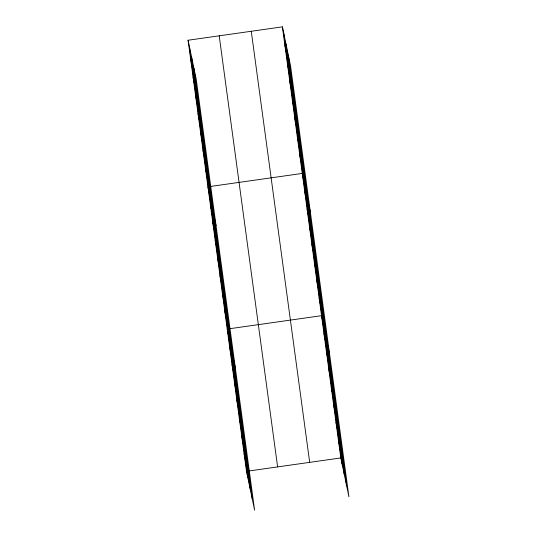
<?xml version="1.0" encoding="UTF-8"?>
<svg xmlns="http://www.w3.org/2000/svg" width="537" height="537" viewBox="0 0 537 537"><rect width="100%" height="100%" fill="white"/><g stroke="black" fill="none" stroke-linecap="round" stroke-linejoin="round"><path stroke-width="0.81" d="M188.078 40.235L196.186 79.06L254.598 510.15L246.483 471.325L188.078 40.235L282.402 26.85L290.517 65.675L348.922 496.765L340.814 457.94L282.402 26.85M210.397 186.46L302.264 173.424L310.373 212.243M229.668 328.718L321.535 315.682L329.644 354.507M248.94 470.976L340.814 457.94M284.885 45.168L286.161 51.27M287.369 63.494L288.644 69.595M289.852 81.812L291.128 87.914M292.336 100.137L293.605 106.232M294.813 118.455L296.088 124.557M297.297 136.781L298.572 142.876M299.78 155.099L301.056 161.201M304.674 191.206L305.949 197.301M307.083 208.987L308.352 215.089M309.493 226.768L310.762 232.87M311.903 244.55L313.172 250.651M314.306 262.338L315.581 268.433M316.716 280.119L317.991 286.214M319.126 297.901L320.401 303.996M323.945 333.464L325.221 339.565M326.355 351.245L327.63 357.347M328.765 369.033L330.04 375.128M331.175 386.815L332.45 392.909M333.584 404.596L334.86 410.698M335.994 422.377L337.27 428.479M338.404 440.159L339.679 446.26M190.561 58.553L191.837 64.655M193.045 76.878L194.32 82.973M195.528 95.197L196.797 101.298M198.005 113.522L199.281 119.617M200.489 131.84L201.764 137.942M202.973 150.165L204.248 156.26M205.456 168.484L206.732 174.585M207.94 186.809L216.049 225.627M210.343 204.59L211.618 210.685M212.753 222.372L214.028 228.473M215.162 240.153L216.438 246.255M217.572 257.935L218.848 264.036M219.982 275.716L221.257 281.818M222.392 293.504L223.667 299.599M224.802 311.285L226.077 317.38M227.211 329.067L235.32 367.892M229.621 346.848L230.897 352.95M232.031 364.63L233.306 370.731M234.441 382.418L235.716 388.513M236.851 400.199L238.119 406.294M239.26 417.981L240.529 424.076M241.67 435.762L242.939 441.864M244.073 453.543L245.349 459.645M288.262 54.875L346.667 485.965M285.932 43.745L344.345 474.842M283.677 32.952L342.082 464.042M251.276 31.267L309.681 462.357M219.203 35.818L277.616 466.908M193.931 68.259L252.343 499.35M191.608 57.13L250.014 488.227M189.353 46.336L247.758 477.427"/></g></svg>
